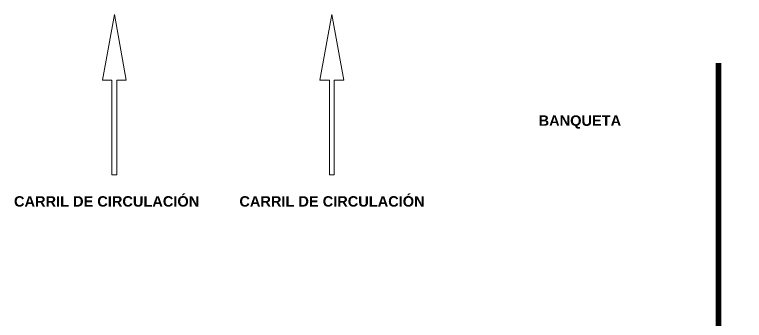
# Model space of a CAD drawing. Header units: metres. Extents: x 668617 to 675126, y 2286318 to 2293677.
# Drawn here: x 672276.97 to 672287.47, y 2287824.95 to 2287829.34 of the extents above; entities that cross this region are included whole.
import ezdxf

# ---------------------------------------------------------------- set-up
doc = ezdxf.new("R2010")
doc.units = ezdxf.units.M
doc.header["$MEASUREMENT"] = 0
doc.layers.add('DMTG_SECCIONES_VIALES', color=250, linetype='Continuous')
doc.styles.get("Standard").update_dxf_attribs({"font": 'arial.ttf'})

msp = doc.modelspace()

# ---------------------------------------------------------------- linework, layer by layer
at = {"layer": 'DMTG_SECCIONES_VIALES', "color": 18, "lineweight": 0, "true_color": 0x000000}
for points in [[(672278.40355, 2287829.3436), (672278.23103, 2287828.40047), (672278.36905, 2287828.40047), (672278.36905, 2287827.04329), (672278.43805, 2287827.04329), (672278.43805, 2287828.40047), (672278.57607, 2287828.40047), (672278.40355, 2287829.3436)], [(672281.5345, 2287829.3436), (672281.36197, 2287828.40047), (672281.49999, 2287828.40047), (672281.49999, 2287827.04329), (672281.569, 2287827.04329), (672281.569, 2287828.40047), (672281.70702, 2287828.40047), (672281.5345, 2287829.3436)]]:
    msp.add_lwpolyline(points, dxfattribs=at)
at = {"layer": 'DMTG_SECCIONES_VIALES', "const_width": 0.08}
msp.add_lwpolyline([(672287.09724, 2287828.64673), (672287.09724, 2287823.01801), (672286.68542, 2287822.73176), (672287.39178, 2287822.37251), (672286.97996, 2287822.08626), (672286.97996, 2287818.39775)], dxfattribs=at)

# ---------------------------------------------------------------- texts
at = {"layer": 'DMTG_SECCIONES_VIALES', "char_height": 0.15}
for s, insert, attachment_point in [('\\pxqc;{\\fArial|b1|i0|c0|p34;BANQUETA}', (672283.28972, 2287827.89571), 1), ('\\pxqc;{\\fArial|b1|i0|c0|p34;CARRIL DE CIRCULACIÓN}', (672280.10516, 2287826.73459), 3), ('\\pxqc;{\\fArial|b1|i0|c0|p34;CARRIL DE CIRCULACIÓN}', (672283.34787, 2287826.73459), 3)]:
    msp.add_mtext_dynamic_manual_height_columns(s, width=3.6251352, gutter_width=1, heights=[1.62792], dxfattribs=dict(at, insert=insert, attachment_point=attachment_point))

doc.saveas('drawing.dxf')
